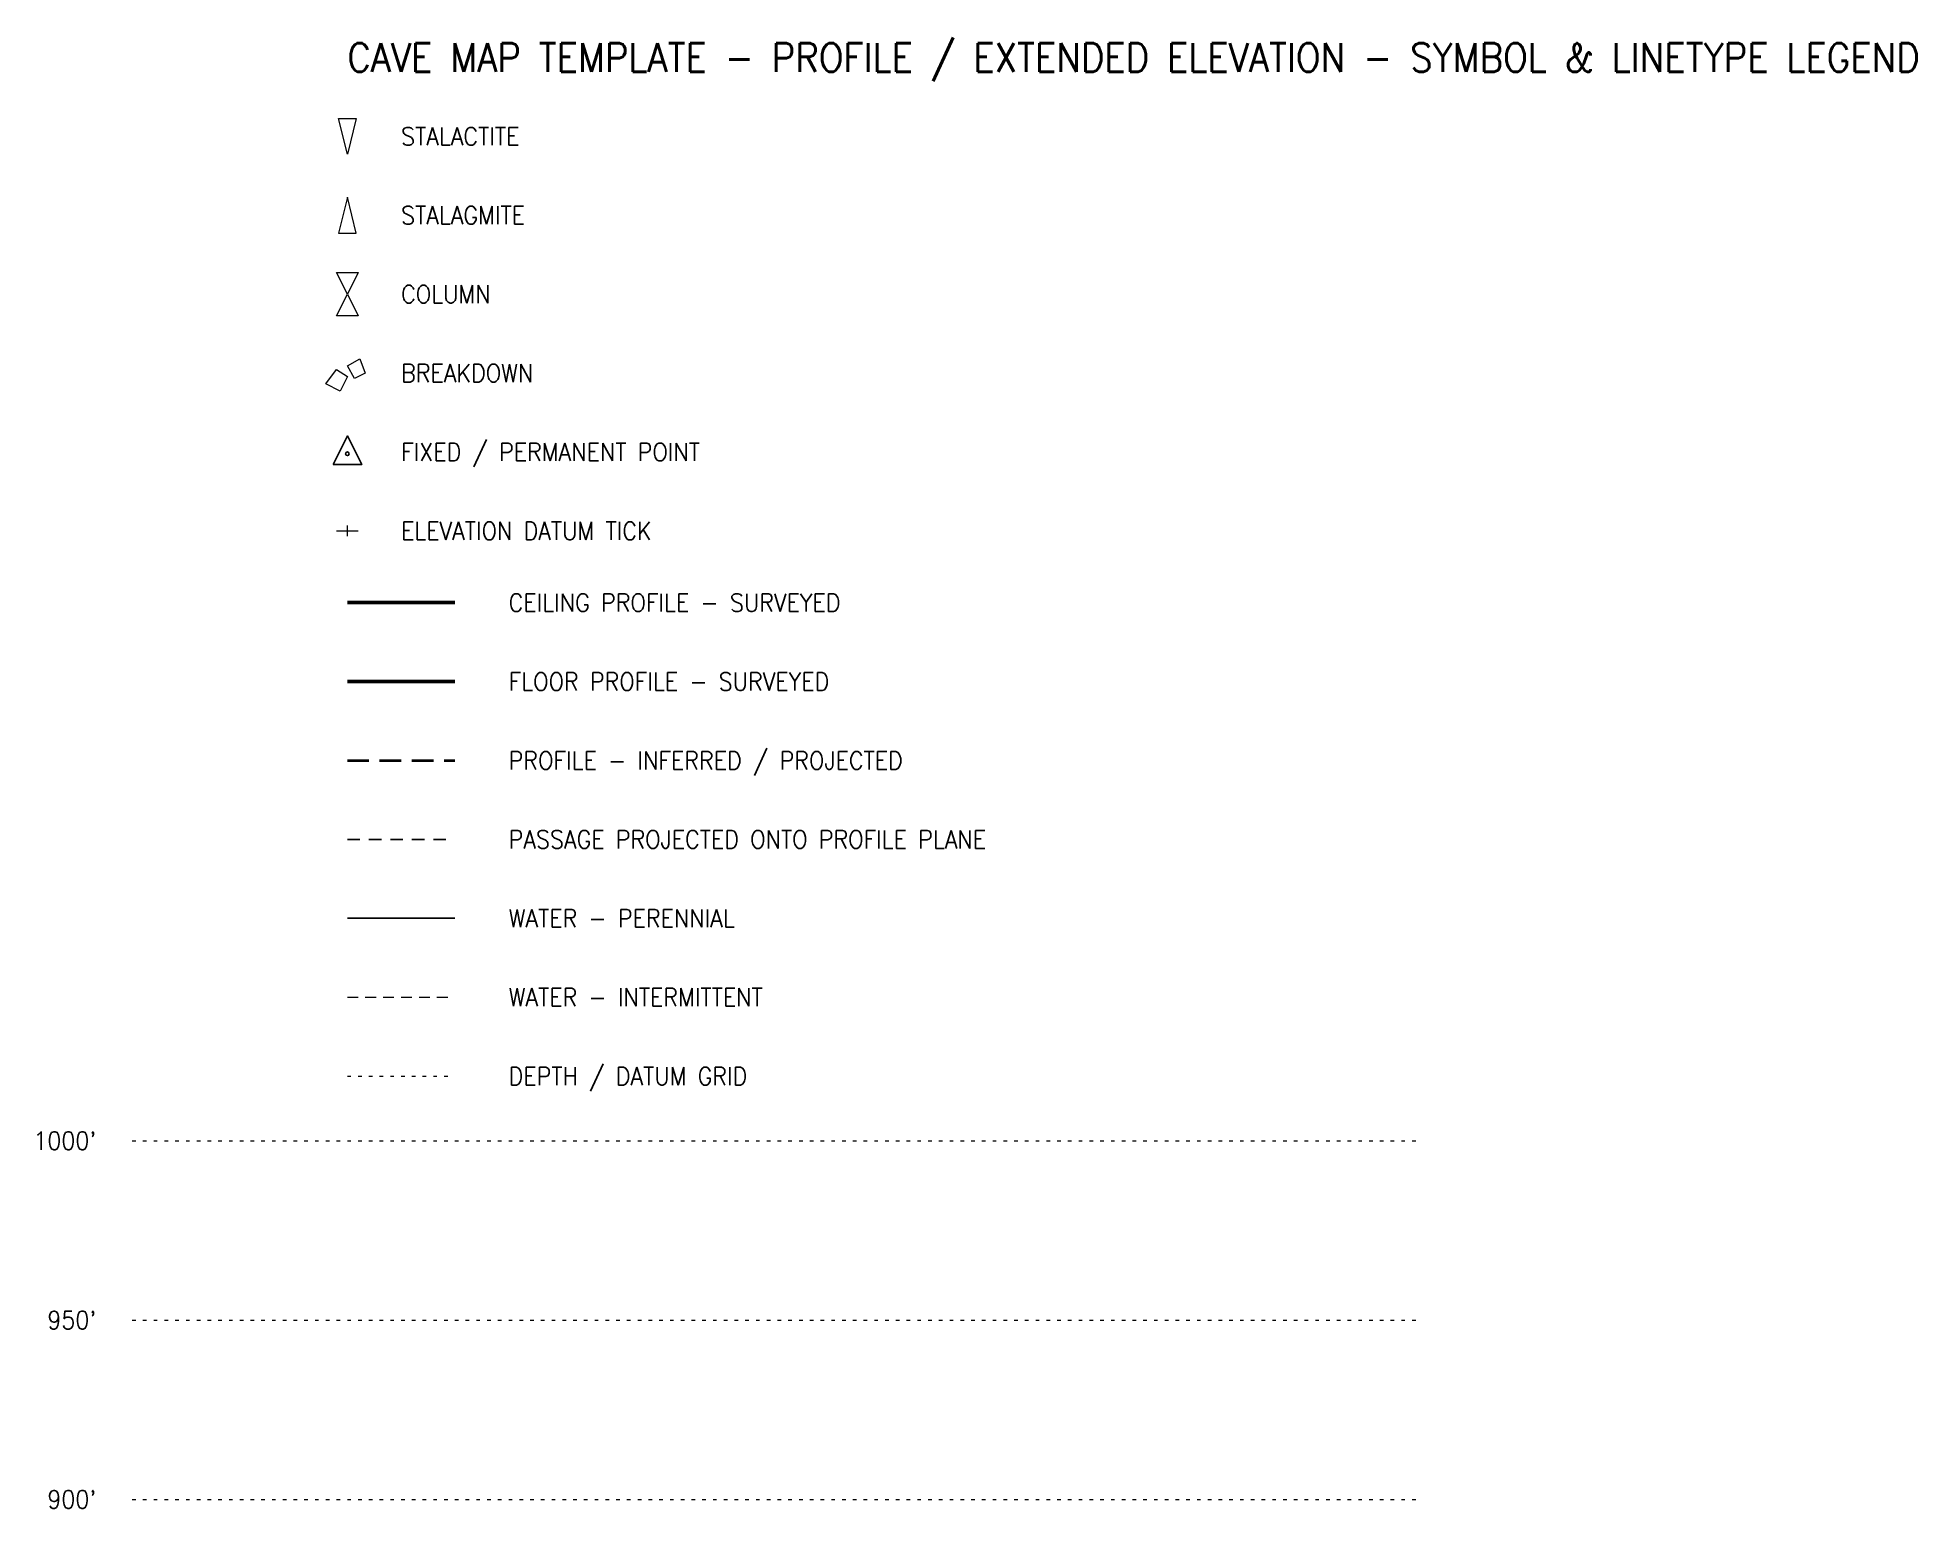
# Model space of a CAD drawing. Header units: feet. Extents: x -8.6 to 43.8, y -38.2 to 2.8.
import ezdxf
from ezdxf.enums import TextEntityAlignment as Align

# ---------------------------------------------------------------- set-up
doc = ezdxf.new("R2010")
doc.units = ezdxf.units.FT
for name, pattern in [('NSS_DOTTED', [0.3, 0.1, -0.2]), ('NSS_INFERRED', [0.9, 0.6, -0.3]), ('NSS_PROJECTION', [0.6, 0.35, -0.25]), ('NSS_WATER_INTERMITTENT', [0.5, 0.3, -0.2])]:
    doc.linetypes.add(name, pattern=pattern)
for name, color, linetype, lineweight, true_color in [('ANCHORS-BOLTS', 1, 'Continuous', 25, 0xff0000), ('CTRL-DEPTH-GRID', 9, 'NSS_DOTTED', 13, 0xbfbfbf), ('ELEV-LABELS', 9, 'Continuous', 0, 0xbfbfbf), ('FORMATIONS-DRIP', 6, 'Continuous', 18, 0xff00ff), ('LEGEND', 7, 'Continuous', 18, 0xffffff), ('PROFILE-BREAKDOWN', 8, 'Continuous', 18, 0x7f7f7f), ('PROFILE-CEILING', 7, 'Continuous', 50, 0xffffff), ('PROFILE-FLOOR', 7, 'Continuous', 50, 0xffffff), ('PROFILE-PROJECTED', 8, 'NSS_PROJECTION', 25, 0x7f7f7f), ('PROFILE-WALLS-INFERRED', 7, 'NSS_INFERRED', 35, 0xffffff), ('WATER-INTERMITTENT', 5, 'NSS_WATER_INTERMITTENT', 18, 0x0000ff), ('WATER-PERENNIAL', 5, 'Continuous', 25, 0x0000ff)]:
    doc.layers.add(name, color=color, linetype=linetype, lineweight=lineweight, true_color=true_color)
doc.styles.add('textstyle0', font='')
doc.styles.add('textstyle1', font='')
doc.styles.add('textstyle10', font='')
doc.styles.add('textstyle11', font='')
doc.styles.add('textstyle12', font='')
doc.styles.add('textstyle13', font='')
doc.styles.add('textstyle14', font='')
doc.styles.add('textstyle15', font='')
doc.styles.add('textstyle16', font='')
doc.styles.add('textstyle2', font='')
doc.styles.add('textstyle3', font='')
doc.styles.add('textstyle4', font='')
doc.styles.add('textstyle5', font='')
doc.styles.add('textstyle6', font='')
doc.styles.add('textstyle7', font='')
doc.styles.add('textstyle8', font='')
doc.styles.add('textstyle9', font='')
doc.styles.get('textstyle0').set_extended_font_data('Standard')
doc.styles.get('textstyle1').set_extended_font_data('Standard')
doc.styles.get('textstyle10').set_extended_font_data('Standard')
doc.styles.get('textstyle11').set_extended_font_data('Standard')
doc.styles.get('textstyle12').set_extended_font_data('Standard')
doc.styles.get('textstyle13').set_extended_font_data('Standard')
doc.styles.get('textstyle14').set_extended_font_data('Standard')
doc.styles.get('textstyle15').set_extended_font_data('Standard')
doc.styles.get('textstyle16').set_extended_font_data('Standard')
doc.styles.get('textstyle2').set_extended_font_data('Standard')
doc.styles.get('textstyle3').set_extended_font_data('Standard')
doc.styles.get('textstyle4').set_extended_font_data('Standard')
doc.styles.get('textstyle5').set_extended_font_data('Standard')
doc.styles.get('textstyle6').set_extended_font_data('Standard')
doc.styles.get('textstyle7').set_extended_font_data('Standard')
doc.styles.get('textstyle8').set_extended_font_data('Standard')
doc.styles.get('textstyle9').set_extended_font_data('Standard')

# ---------------------------------------------------------------- blocks, each defined once
blk = doc.blocks.new('SYM_STALACTITE')
at = {"layer": 'FORMATIONS-DRIP'}
blk.add_lwpolyline([(-0.25, 0.5), (0.25, 0.5), (0, -0.5)], close=True, dxfattribs=at)
blk = doc.blocks.new('SYM_STALAGMITE')
at = {"layer": 'FORMATIONS-DRIP'}
blk.add_lwpolyline([(-0.25, -0.5), (0.25, -0.5), (0, 0.5)], close=True, dxfattribs=at)
blk = doc.blocks.new('SYM_COLUMN')
at = {"layer": 'FORMATIONS-DRIP'}
blk.add_lwpolyline([(-0.3, 0.6), (0.3, 0.6), (0, 0), (0.3, -0.6), (-0.3, -0.6), (0, 0)], close=True, dxfattribs=at)
blk = doc.blocks.new('SYM_BREAKDOWN')
at = {"layer": 'PROFILE-BREAKDOWN'}
for points in [[(-0.6, -0.3), (-0.3, 0.1), (0, -0.1), (-0.2, -0.5)], [(0, 0.2), (0.35, 0.4), (0.5, 0), (0.2, -0.15)]]:
    blk.add_lwpolyline(points, close=True, dxfattribs=at)
blk = doc.blocks.new('SYM_FIXED_POINT')
at = {"layer": 'ANCHORS-BOLTS'}
blk.add_lwpolyline([(-0.4, -0.35), (0.4, -0.35), (0, 0.45)], close=True, dxfattribs=at)
blk.add_circle((0, -0.05), 0.05, dxfattribs=at)
blk = doc.blocks.new('SYM_ELEV_TICK')
at = {"layer": 'ELEV-LABELS'}
for p, q in [((-0.3, 0), (0.3, 0)), ((0, -0.15), (0, 0.15))]:
    blk.add_line(p, q, dxfattribs=at)

msp = doc.modelspace()

# ---------------------------------------------------------------- linework, layer by layer
at = {"layer": 'CTRL-DEPTH-GRID', "linetype": 'NSS_DOTTED'}
for p, q in [((0, -26.2), (3, -26.2)), ((-6, -28), (30, -28)), ((-6, -33), (30, -33)), ((-6, -38), (30, -38))]:
    msp.add_line(p, q, dxfattribs=at)
at = {"layer": 'PROFILE-CEILING', "linetype": 'Continuous'}
msp.add_line((0, -13), (3, -13), dxfattribs=at)
at = {"layer": 'PROFILE-FLOOR', "linetype": 'Continuous'}
msp.add_line((0, -15.2), (3, -15.2), dxfattribs=at)
at = {"layer": 'PROFILE-PROJECTED', "linetype": 'NSS_PROJECTION'}
msp.add_line((0, -19.6), (3, -19.6), dxfattribs=at)
at = {"layer": 'PROFILE-WALLS-INFERRED', "linetype": 'NSS_INFERRED'}
msp.add_line((0, -17.4), (3, -17.4), dxfattribs=at)
at = {"layer": 'WATER-INTERMITTENT', "linetype": 'NSS_WATER_INTERMITTENT'}
msp.add_line((0, -24), (3, -24), dxfattribs=at)
at = {"layer": 'WATER-PERENNIAL', "linetype": 'Continuous'}
msp.add_line((0, -21.8), (3, -21.8), dxfattribs=at)

# ---------------------------------------------------------------- block references
at = {"layer": 'LEGEND'}
for name, p in [('SYM_STALACTITE', (0, 0)), ('SYM_STALAGMITE', (0, -2.2)), ('SYM_COLUMN', (0, -4.4)), ('SYM_BREAKDOWN', (0, -6.6)), ('SYM_FIXED_POINT', (0, -8.8)), ('SYM_ELEV_TICK', (0, -11))]:
    msp.add_blockref(name, p, dxfattribs=at)

# ---------------------------------------------------------------- texts
at = {"layer": 'ELEV-LABELS'}
for s, style, p in [("1000'", 'textstyle11', (-7, -28)), ("950'", 'textstyle0', (-7, -33)), ("900'", 'textstyle16', (-7, -38))]:
    msp.add_text(s, height=0.5, dxfattribs=dict(at, style=style)).set_placement(p, align=Align.MIDDLE_RIGHT)
at = {"layer": 'LEGEND'}
for s, height, style, p in [('CAVE MAP TEMPLATE - PROFILE / EXTENDED ELEVATION - SYMBOL & LINETYPE LEGEND', 0.8, 'textstyle13', (0, 2.2)), ('STALACTITE', 0.5, 'textstyle3', (1.5, 0)), ('STALAGMITE', 0.5, 'textstyle5', (1.5, -2.2)), ('COLUMN', 0.5, 'textstyle12', (1.5, -4.4)), ('BREAKDOWN', 0.5, 'textstyle8', (1.5, -6.6)), ('FIXED / PERMANENT POINT', 0.5, 'textstyle1', (1.5, -8.8)), ('ELEVATION DATUM TICK', 0.5, 'textstyle14', (1.5, -11)), ('CEILING PROFILE - SURVEYED', 0.5, 'textstyle4', (4.5, -13)), ('FLOOR PROFILE - SURVEYED', 0.5, 'textstyle9', (4.5, -15.2)), ('PROFILE - INFERRED / PROJECTED', 0.5, 'textstyle6', (4.5, -17.4)), ('PASSAGE PROJECTED ONTO PROFILE PLANE', 0.5, 'textstyle10', (4.5, -19.6)), ('WATER - PERENNIAL', 0.5, 'textstyle2', (4.5, -21.8)), ('WATER - INTERMITTENT', 0.5, 'textstyle7', (4.5, -24)), ('DEPTH / DATUM GRID', 0.5, 'textstyle15', (4.5, -26.2))]:
    msp.add_text(s, height=height, dxfattribs=dict(at, style=style)).set_placement(p, align=Align.MIDDLE_LEFT)

doc.saveas('drawing.dxf')
